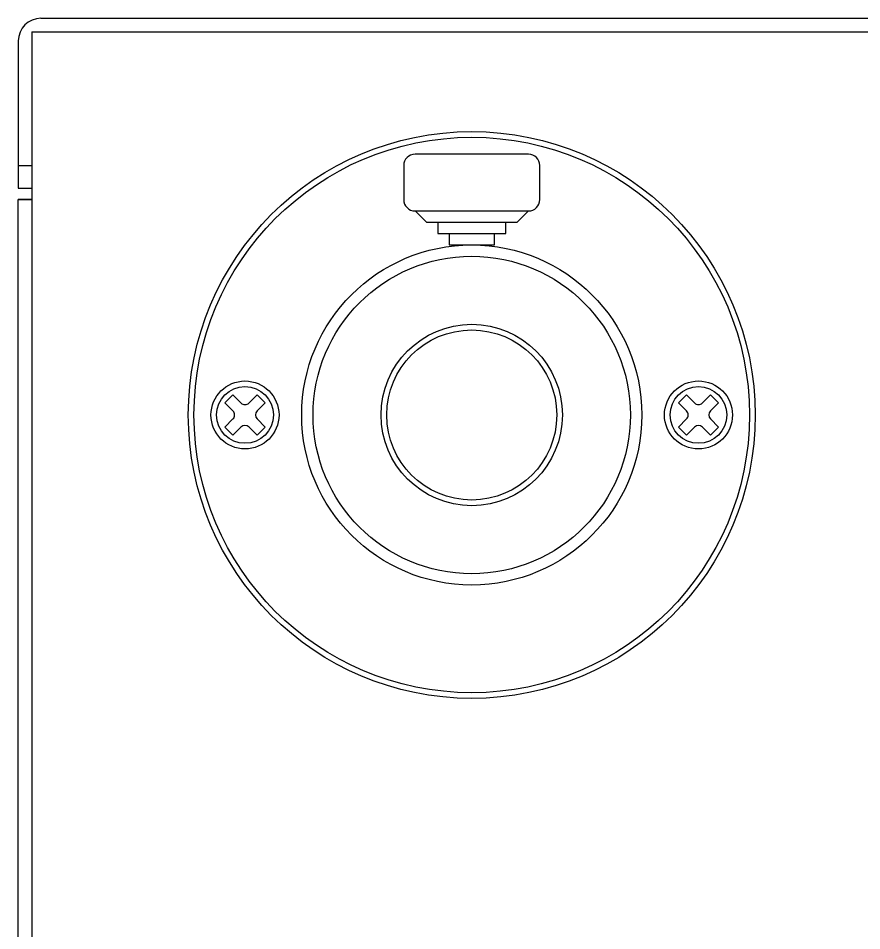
# Model space of a CAD drawing. Header units: millimetres. Extents: x 239 to 954, y 207 to 627.
# Drawn here: x 238.7 to 313.1, y 318 to 398.5 of the extents above; entities that cross this region are included whole.
import ezdxf

# ---------------------------------------------------------------- set-up
doc = ezdxf.new("R2010")
doc.units = ezdxf.units.MM
doc.layers.get('0').update_dxf_attribs({"lineweight": 30})

# ---------------------------------------------------------------- blocks, each defined once
blk = doc.blocks.new('A$C21952419')
for p, q in [((2, 130), (158, 130)), ((1.2, 128.8), (158.8, 128.8)), ((1.2, 128.8), (1.2, 114)), ((0, 128), (0, 114.9985)), ((45, 118), (35, 118)), ((0, 117), (1.2, 117)), ((34, 117), (34, 114)), ((46, 114), (46, 117)), ((0, 115), (1.2, 115)), ((1.2, 114), (0, 114)), ((0, 114), (1.2, 114)), ((0, 0), (0, 114)), ((1.2, 114), (1.2, 0)), ((35, 113), (45, 113)), ((18.2323, 96.0607), (18.9394, 96.7678)), ((18.9394, 96.7678), (19.6465, 96.0607)), ((21.0607, 96.7677), (20.3536, 96.0606)), ((21.7678, 96.0606), (21.0607, 96.7677)), ((58.2323, 96.0607), (58.9394, 96.7678)), ((58.9394, 96.7678), (59.6465, 96.0607)), ((61.0607, 96.7677), (60.3536, 96.0606)), ((61.7678, 96.0606), (61.0607, 96.7677)), ((18.9394, 95.3536), (18.2323, 96.0607)), ((21.0607, 95.3535), (21.7678, 96.0606)), ((58.9394, 95.3536), (58.2323, 96.0607)), ((61.0607, 95.3535), (61.7678, 96.0606)), ((18.9394, 94.6464), (18.2323, 93.9393)), ((21.7678, 93.9394), (21.0607, 94.6465)), ((58.9394, 94.6464), (58.2323, 93.9393)), ((61.7678, 93.9394), (61.0607, 94.6465)), ((18.2323, 93.9393), (18.9394, 93.2322)), ((18.9394, 93.2322), (19.6465, 93.9393)), ((20.3536, 93.9394), (21.0607, 93.2323)), ((21.0607, 93.2323), (21.7678, 93.9394)), ((58.2323, 93.9393), (58.9394, 93.2322)), ((58.9394, 93.2322), (59.6465, 93.9393)), ((60.3536, 93.9394), (61.0607, 93.2323)), ((61.0607, 93.2323), (61.7678, 93.9394))]:
    blk.add_line(p, q)
for points in [[(35, 113), (36, 112), (44, 112), (44, 112), (45, 113)], [(37, 112), (37, 111), (43, 111), (43, 112)], [(38, 111), (38, 110), (42, 110), (42, 111)]]:
    blk.add_lwpolyline(points)
for centre, radius in [((40, 95), 25), ((40, 95), 24.5), ((40, 95), 15), ((40, 95), 14), ((40, 95), 8), ((40, 95), 7.5), ((20, 95), 3), ((20, 95), 2.5), ((60, 95), 3), ((60, 95), 2.5)]:
    blk.add_circle(centre, radius)
for centre, radius, start, end in [((2, 128), 2, 90, 180), ((35, 117), 1, 90, 180), ((45, 117), 1, 0, 90), ((35, 114), 1, 180, 270), ((45, 114), 1, 270, 0), ((20, 96.4142), 0.5, 225, 315), ((60, 96.4142), 0.5, 225, 315), ((18.5858, 95), 0.5, 0, 45), ((18.5858, 95), 0.5, 315, 0), ((21.4142, 95), 0.5, 135, 225), ((58.5858, 95), 0.5, 0, 45), ((58.5858, 95), 0.5, 315, 0), ((61.4142, 95), 0.5, 135, 225), ((20, 93.5858), 0.5, 45, 135), ((60, 93.5858), 0.5, 45, 135)]:
    blk.add_arc(centre, radius, start, end)

msp = doc.modelspace()

# ---------------------------------------------------------------- block references
msp.add_blockref('A$C21952419', (238.66, 268.547))

doc.saveas('drawing.dxf')
